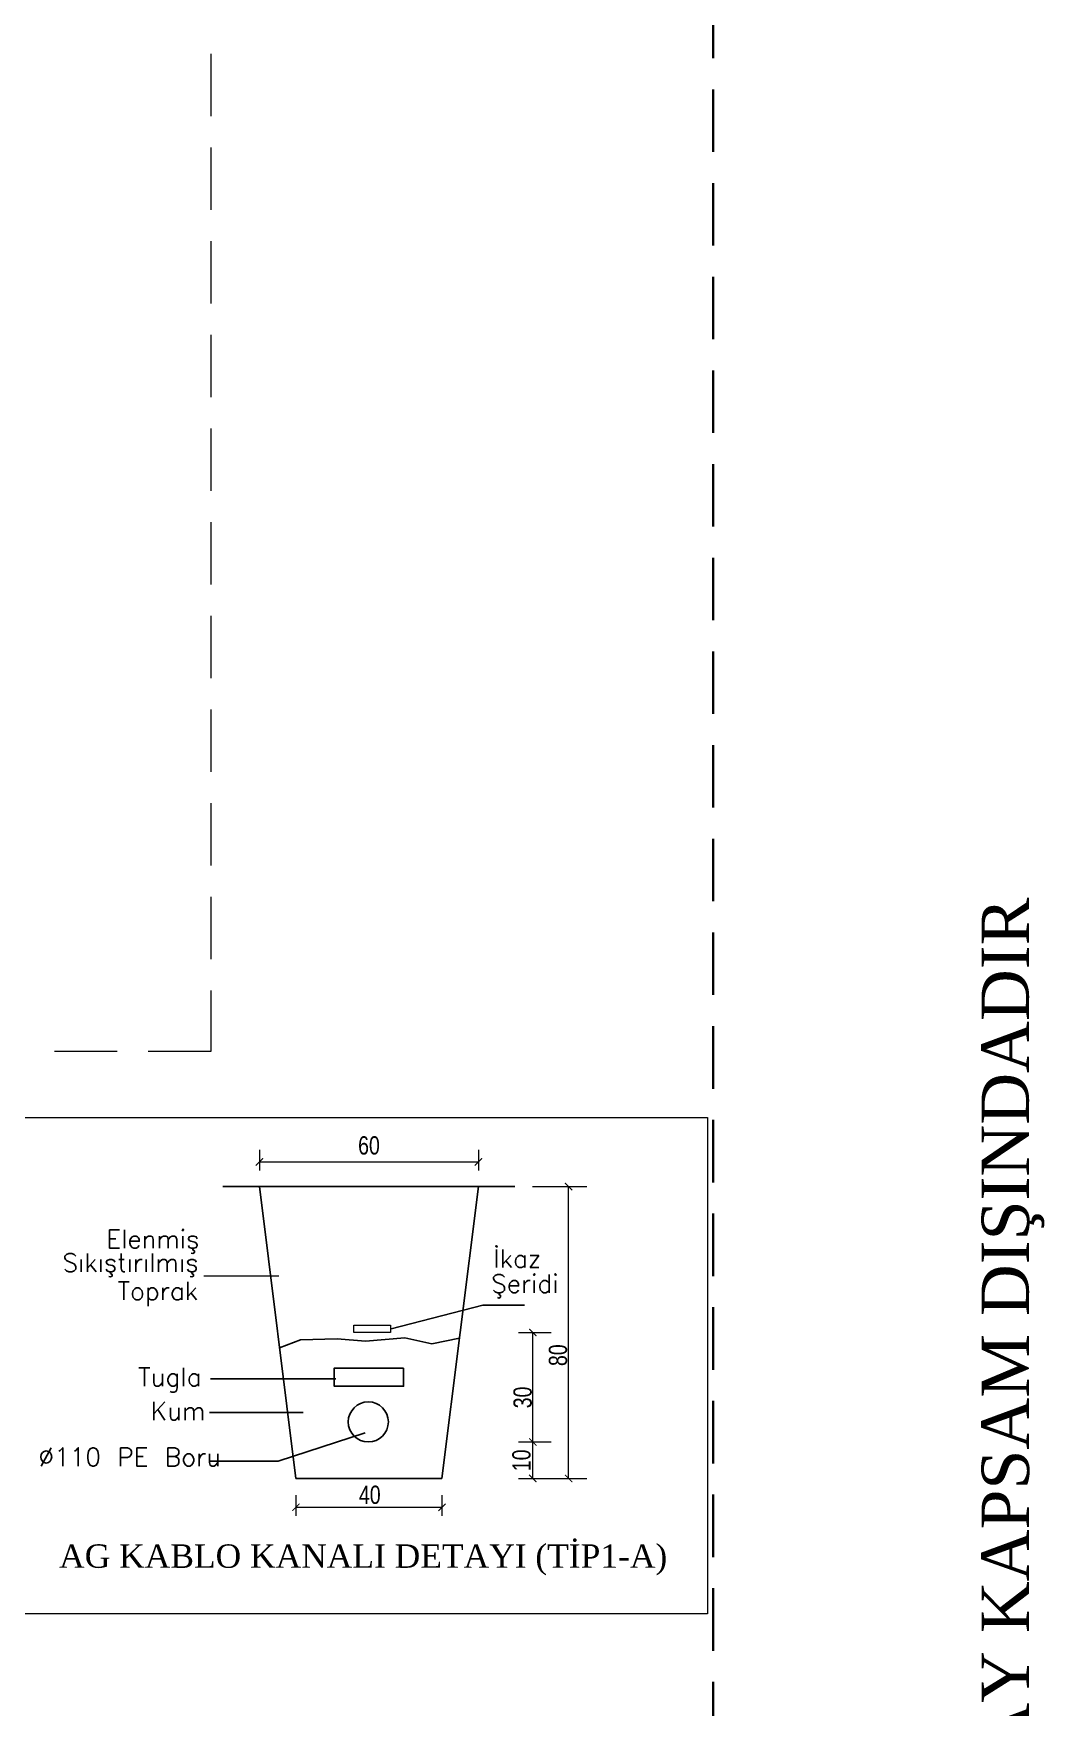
# Model space of a CAD drawing. Header units: metres. Extents: x 665631 to 671054, y 4275967 to 4279024.
# Drawn here: x 667072.6 to 667278.2, y 4276359.5 to 4276700 of the extents above; entities that cross this region are included whole.
import ezdxf

# ---------------------------------------------------------------- set-up
doc = ezdxf.new("R2010")
doc.units = ezdxf.units.M
doc.linetypes.add('DASHED', pattern=[19.05, 12.7, -6.35])
doc.layers.get('0').update_dxf_attribs({"color": 5, "lineweight": 0})
for name, color, linetype in [('00-03', 141, 'Continuous'), ('00-04', 11, 'Continuous'), ('00-ELKYAZ', 141, 'Continuous')]:
    doc.layers.add(name, color=color, linetype=linetype)
doc.layers.add('DUVAR', color=52, linetype='Continuous', lineweight=9)
doc.styles.add('100OLCU', font='1simpl~1.shx', dxfattribs={"width": 0.8, "height": 2.5})
doc.styles.add('ARIAL', font='TXT.SHX', dxfattribs={"height": 1})
doc.styles.add('ELK', font='times.ttf')
doc.styles.get("Standard").update_dxf_attribs({"font": 'times.ttf'})

# ---------------------------------------------------------------- blocks, each defined once
blk = doc.blocks.new('_ArchTick')
at = {"color": 0, "linetype": 'ByBlock', "const_width": 0.15}
blk.add_lwpolyline([(-0.5, -0.5), (0.5, 0.5)], dxfattribs=at)

msp = doc.modelspace()

# ---------------------------------------------------------------- linework, layer by layer
at = {"color": 240, "linetype": 'DASHED', "lineweight": 30, "true_color": 0xed1f24}
msp.add_line((667210.81, 4276726.68), (667210.81, 4276069.47), dxfattribs=at)
at = {"color": 2, "linetype": 'ByBlock'}
for p, q in [((667118.54, 4276472.91), (667118.54, 4276468.71)), ((667163.07, 4276472.91), (667163.07, 4276468.71)), ((667118.54, 4276470.48), (667163.07, 4276470.48)), ((667174.07, 4276465.47), (667185.12, 4276465.47)), ((667181.41, 4276406.11), (667181.41, 4276465.47)), ((667171.24, 4276435.79), (667177.84, 4276435.79)), ((667174.13, 4276413.53), (667174.13, 4276435.79)), ((667171.24, 4276413.53), (667177.84, 4276413.53)), ((667171.24, 4276413.53), (667177.84, 4276413.53)), ((667174.13, 4276406.11), (667174.13, 4276413.53)), ((667171.24, 4276406.11), (667177.84, 4276406.11)), ((667174.07, 4276406.11), (667185.12, 4276406.11)), ((667125.96, 4276402.69), (667125.96, 4276398.49)), ((667155.65, 4276402.69), (667155.65, 4276398.49)), ((667125.96, 4276400.25), (667155.65, 4276400.25))]:
    msp.add_line(p, q, dxfattribs=at)
msp.add_line((667122.48, 4276447.22), (667107.26, 4276447.22))
at = {"color": 1, "linetype": 'DASHED'}
msp.add_lwpolyline([(667108.63, 4276753), (667108.63, 4276492.97), (666914.16, 4276492.97), (666914.16, 4277004.09), (667108.63, 4277004.09)], dxfattribs=at)
at = {"color": 0}
msp.add_lwpolyline([(666922.24, 4276479.51), (667209.68, 4276479.51), (667209.68, 4276378.59), (666922.24, 4276378.59)], close=True, dxfattribs=at)
msp.add_lwpolyline([(667137.73, 4276437.27), (667145.16, 4276437.27), (667145.16, 4276435.79), (667137.73, 4276435.79)], close=True)
at = {"layer": '00-03', "color": 7}
for p, q in [((667145.33, 4276436.51), (667163.98, 4276441.34)), ((667163.98, 4276441.34), (667172.42, 4276441.34)), ((667134.08, 4276426.37), (667108.61, 4276426.37)), ((667127.46, 4276419.55), (667108.38, 4276419.55)), ((667140.03, 4276415.4), (667122.38, 4276409.62)), ((667122.38, 4276409.62), (667108.48, 4276409.62))]:
    msp.add_line(p, q, dxfattribs=at)
at = {"layer": '00-03'}
for p, q in [((667140.13, 4276434.03), (667148.09, 4276434.69)), ((667148.09, 4276434.69), (667153.58, 4276433.46)), ((667122.64, 4276432.68), (667126.87, 4276434.31)), ((667126.87, 4276434.31), (667134.35, 4276434.5)), ((667134.35, 4276434.5), (667140.13, 4276434.03)), ((667153.58, 4276433.46), (667159.21, 4276434.64))]:
    msp.add_line(p, q, dxfattribs=at)
msp.add_lwpolyline([(667147.86, 4276428.56), (667147.86, 4276424.85), (667133.76, 4276424.85), (667133.76, 4276428.56)], close=True, dxfattribs=at)
msp.add_circle((667140.68, 4276417.61), 4.08, dxfattribs=at)
at = {"layer": '00-04'}
for p, q in [((667111.12, 4276465.47), (667170.49, 4276465.47)), ((667118.54, 4276465.47), (667125.96, 4276406.11)), ((667163.07, 4276465.47), (667155.65, 4276406.11)), ((667125.96, 4276406.11), (667155.65, 4276406.11))]:
    msp.add_line(p, q, dxfattribs=at)
at = {"layer": 'Defpoints', "color": 0, "linetype": 'ByBlock'}
for p in [(667163.07, 4276470.48), (667181.41, 4276465.47), (667174.13, 4276435.79), (667174.13, 4276413.53), (667125.96, 4276406.11), (667155.65, 4276406.11), (667155.65, 4276406.11), (667155.71, 4276406.11), (667155.65, 4276400.25)]:
    msp.add_point(p, dxfattribs=at)

# ---------------------------------------------------------------- block references
at = {"color": 2, "linetype": 'ByBlock', "xscale": 1.484216559199471, "yscale": 1.484216559199471, "zscale": 1.484216559199471}
for p, rotation in [((667118.54, 4276470.48), 180), ((667181.41, 4276465.47), 90), ((667174.13, 4276435.79), 90), ((667174.13, 4276413.53), 270), ((667174.13, 4276413.53), 90), ((667174.13, 4276406.11), 270), ((667181.41, 4276406.11), 270), ((667125.96, 4276400.25), 180)]:
    msp.add_blockref('_ArchTick', p, dxfattribs=dict(at, rotation=rotation))
for p in [(667163.07, 4276470.48), (667155.65, 4276400.25)]:
    msp.add_blockref('_ArchTick', p, dxfattribs=at)

# ---------------------------------------------------------------- texts
at = {"color": 1, "lineweight": 13}
msp.add_text('PROJE ONAY KAPSAM DIŞINDADIR', height=9.663, rotation=90, dxfattribs=at).set_placement((667275.03, 4276282.2, 5260.65))
at = {"color": 1, "linetype": 'ByBlock', "char_height": 3.711, "attachment_point": 5, "style": '100OLCU'}
for s, insert in [('60', (667140.81, 4276473.82)), ('\\A1;40', (667140.98, 4276402.77))]:
    msp.add_mtext(s, dxfattribs=dict(at, insert=insert))
at = {"color": 1, "linetype": 'ByBlock', "char_height": 3.711, "attachment_point": 5, "rotation": 90, "style": '100OLCU'}
for s, insert in [('\\A1;80', (667179.26, 4276431.18)), ('\\A1;30', (667172.07, 4276422.59)), ('\\A1;10', (667171.83, 4276409.8))]:
    msp.add_mtext(s, dxfattribs=dict(at, insert=insert))
at = {"layer": '00-ELKYAZ', "linetype": 'Continuous', "style": 'ARIAL'}
for s, height, p in [('Elenmiş ', 3.711, (667087.41, 4276452.93, -10578.29)), ('Sıkıştırılmış', 3.7105, (667078.48, 4276448.15, -10578.29)), ('İkaz ', 3.711, (667166.13, 4276448.98, -10578.29)), ('Toprak', 3.711, (667089.69, 4276442.41, -10578.29)), ('Şeridi ', 3.711, (667165.67, 4276443.87, -10578.29)), ('Tugla', 3.711, (667093.89, 4276424.89, -10578.29)), ('Kum', 3.711, (667096.45, 4276418, -10578.29)), ('%%C110 PE Boru', 3.7105, (667073.6, 4276408.63, -10578.29))]:
    msp.add_text(s, height=height, dxfattribs=at).set_placement(p)
at = {"layer": 'DUVAR', "style": 'ELK'}
msp.add_text('AG KABLO KANALI DETAYI (TİP1-A)', height=4.7697, dxfattribs=at).set_placement((667077.81, 4276387.94, -476.02))

doc.saveas('drawing.dxf')
